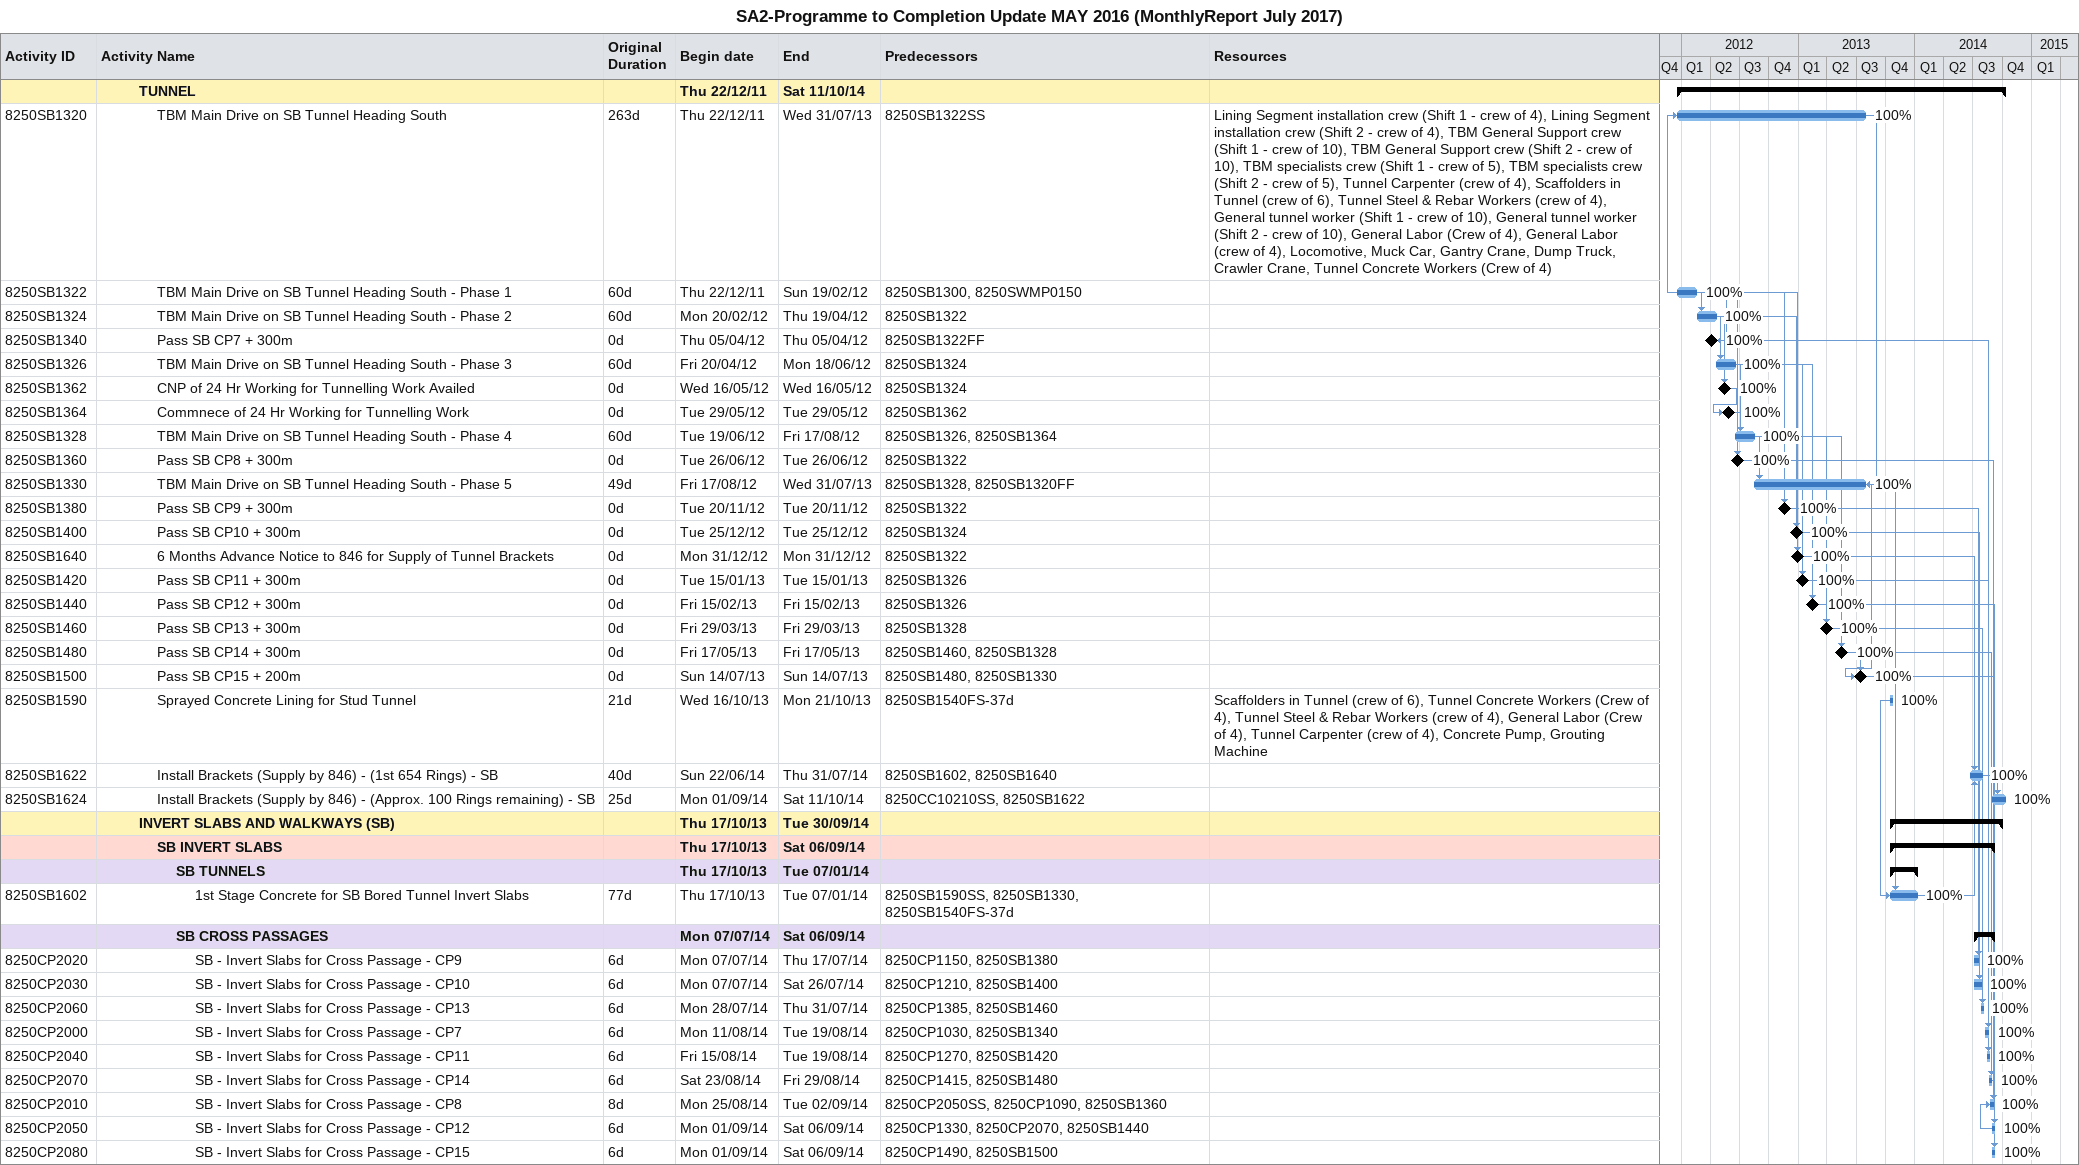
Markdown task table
SA2-Programme to Completion Update MAY 2016 (MonthlyReport July 2017)

| ID | Level | Task | Original duration | Start | Finish | Predecessors | Resources | % complete |
|---|---|---|---|---|---|---|---|---|
|  | 3 | **TUNNEL** |  | 2011-12-22 | 2014-10-11 |  |  |  |
| 8250SB1320 | 4 | TBM Main Drive on SB Tunnel Heading South | 263d | 2011-12-22 | 2013-07-31 | 8250SB1322SS | Lining Segment installation crew (Shift 1 - crew of 4), Lining Segment installation crew (Shift 2 - crew of 4), TBM General Support crew (Shift 1 - crew of 10), TBM General Support crew (Shift 2 - crew of 10), TBM specialists crew (Shift 1 - crew of 5), TBM specialists crew (Shift 2 - crew of 5), Tunnel Carpenter (crew of 4), Scaffolders in Tunnel (crew of 6), Tunnel Steel & Rebar Workers (crew of 4), General tunnel worker (Shift 1 - crew of 10), General tunnel worker (Shift 2 - crew of 10), General Labor (Crew of 4), General Labor (crew of 4), Locomotive, Muck Car, Gantry Crane, Dump Truck, Crawler Crane, Tunnel Concrete Workers (Crew of 4) | 100 |
| 8250SB1322 | 4 | TBM Main Drive on SB Tunnel Heading South - Phase 1 | 60d | 2011-12-22 | 2012-02-19 | 8250SB1300, 8250SWMP0150 |  | 100 |
| 8250SB1324 | 4 | TBM Main Drive on SB Tunnel Heading South - Phase 2 | 60d | 2012-02-20 | 2012-04-19 | 8250SB1322 |  | 100 |
| 8250SB1340 | 4 | Pass SB CP7 + 300m | 0d | 2012-04-05 | 2012-04-05 | 8250SB1322FF |  | 100 |
| 8250SB1326 | 4 | TBM Main Drive on SB Tunnel Heading South - Phase 3 | 60d | 2012-04-20 | 2012-06-18 | 8250SB1324 |  | 100 |
| 8250SB1362 | 4 | CNP of 24 Hr Working for Tunnelling Work Availed | 0d | 2012-05-16 | 2012-05-16 | 8250SB1324 |  | 100 |
| 8250SB1364 | 4 | Commnece of 24 Hr Working for Tunnelling Work | 0d | 2012-05-29 | 2012-05-29 | 8250SB1362 |  | 100 |
| 8250SB1328 | 4 | TBM Main Drive on SB Tunnel Heading South - Phase 4 | 60d | 2012-06-19 | 2012-08-17 | 8250SB1326, 8250SB1364 |  | 100 |
| 8250SB1360 | 4 | Pass SB CP8 + 300m | 0d | 2012-06-26 | 2012-06-26 | 8250SB1322 |  | 100 |
| 8250SB1330 | 4 | TBM Main Drive on SB Tunnel Heading South - Phase 5 | 49d | 2012-08-17 | 2013-07-31 | 8250SB1328, 8250SB1320FF |  | 100 |
| 8250SB1380 | 4 | Pass SB CP9 + 300m | 0d | 2012-11-20 | 2012-11-20 | 8250SB1322 |  | 100 |
| 8250SB1400 | 4 | Pass SB CP10 + 300m | 0d | 2012-12-25 | 2012-12-25 | 8250SB1324 |  | 100 |
| 8250SB1640 | 4 | 6 Months Advance Notice to 846 for Supply of Tunnel Brackets | 0d | 2012-12-31 | 2012-12-31 | 8250SB1322 |  | 100 |
| 8250SB1420 | 4 | Pass SB CP11 + 300m | 0d | 2013-01-15 | 2013-01-15 | 8250SB1326 |  | 100 |
| 8250SB1440 | 4 | Pass SB CP12 + 300m | 0d | 2013-02-15 | 2013-02-15 | 8250SB1326 |  | 100 |
| 8250SB1460 | 4 | Pass SB CP13 + 300m | 0d | 2013-03-29 | 2013-03-29 | 8250SB1328 |  | 100 |
| 8250SB1480 | 4 | Pass SB CP14 + 300m | 0d | 2013-05-17 | 2013-05-17 | 8250SB1460, 8250SB1328 |  | 100 |
| 8250SB1500 | 4 | Pass SB CP15 + 200m | 0d | 2013-07-14 | 2013-07-14 | 8250SB1480, 8250SB1330 |  | 100 |
| 8250SB1590 | 4 | Sprayed Concrete Lining for Stud Tunnel | 21d | 2013-10-16 | 2013-10-21 | 8250SB1540FS-37d | Scaffolders in Tunnel (crew of 6), Tunnel Concrete Workers (Crew of 4), Tunnel Steel & Rebar Workers (crew of 4), General Labor (Crew of 4), Tunnel Carpenter (crew of 4), Concrete Pump, Grouting Machine | 100 |
| 8250SB1622 | 4 | Install Brackets (Supply by 846) - (1st 654 Rings) - SB | 40d | 2014-06-22 | 2014-07-31 | 8250SB1602, 8250SB1640 |  | 100 |
| 8250SB1624 | 4 | Install Brackets (Supply by 846) - (Approx. 100 Rings remaining) - SB | 25d | 2014-09-01 | 2014-10-11 | 8250CC10210SS, 8250SB1622 |  | 100 |
|  | 3 | **INVERT SLABS AND WALKWAYS (SB)** |  | 2013-10-17 | 2014-09-30 |  |  |  |
|  | 4 | **SB INVERT SLABS** |  | 2013-10-17 | 2014-09-06 |  |  |  |
|  | 5 | **SB TUNNELS** |  | 2013-10-17 | 2014-01-07 |  |  |  |
| 8250SB1602 | 6 | 1st Stage Concrete for SB Bored Tunnel Invert Slabs | 77d | 2013-10-17 | 2014-01-07 | 8250SB1590SS, 8250SB1330, 8250SB1540FS-37d |  | 100 |
|  | 5 | **SB CROSS PASSAGES** |  | 2014-07-07 | 2014-09-06 |  |  |  |
| 8250CP2020 | 6 | SB - Invert Slabs for Cross Passage - CP9 | 6d | 2014-07-07 | 2014-07-17 | 8250CP1150, 8250SB1380 |  | 100 |
| 8250CP2030 | 6 | SB - Invert Slabs for Cross Passage - CP10 | 6d | 2014-07-07 | 2014-07-26 | 8250CP1210, 8250SB1400 |  | 100 |
| 8250CP2060 | 6 | SB - Invert Slabs for Cross Passage - CP13 | 6d | 2014-07-28 | 2014-07-31 | 8250CP1385, 8250SB1460 |  | 100 |
| 8250CP2000 | 6 | SB - Invert Slabs for Cross Passage - CP7 | 6d | 2014-08-11 | 2014-08-19 | 8250CP1030, 8250SB1340 |  | 100 |
| 8250CP2040 | 6 | SB - Invert Slabs for Cross Passage - CP11 | 6d | 2014-08-15 | 2014-08-19 | 8250CP1270, 8250SB1420 |  | 100 |
| 8250CP2070 | 6 | SB - Invert Slabs for Cross Passage - CP14 | 6d | 2014-08-23 | 2014-08-29 | 8250CP1415, 8250SB1480 |  | 100 |
| 8250CP2010 | 6 | SB - Invert Slabs for Cross Passage - CP8 | 8d | 2014-08-25 | 2014-09-02 | 8250CP2050SS, 8250CP1090, 8250SB1360 |  | 100 |
| 8250CP2050 | 6 | SB - Invert Slabs for Cross Passage - CP12 | 6d | 2014-09-01 | 2014-09-06 | 8250CP1330, 8250CP2070, 8250SB1440 |  | 100 |
| 8250CP2080 | 6 | SB - Invert Slabs for Cross Passage - CP15 | 6d | 2014-09-01 | 2014-09-06 | 8250CP1490, 8250SB1500 |  | 100 |
